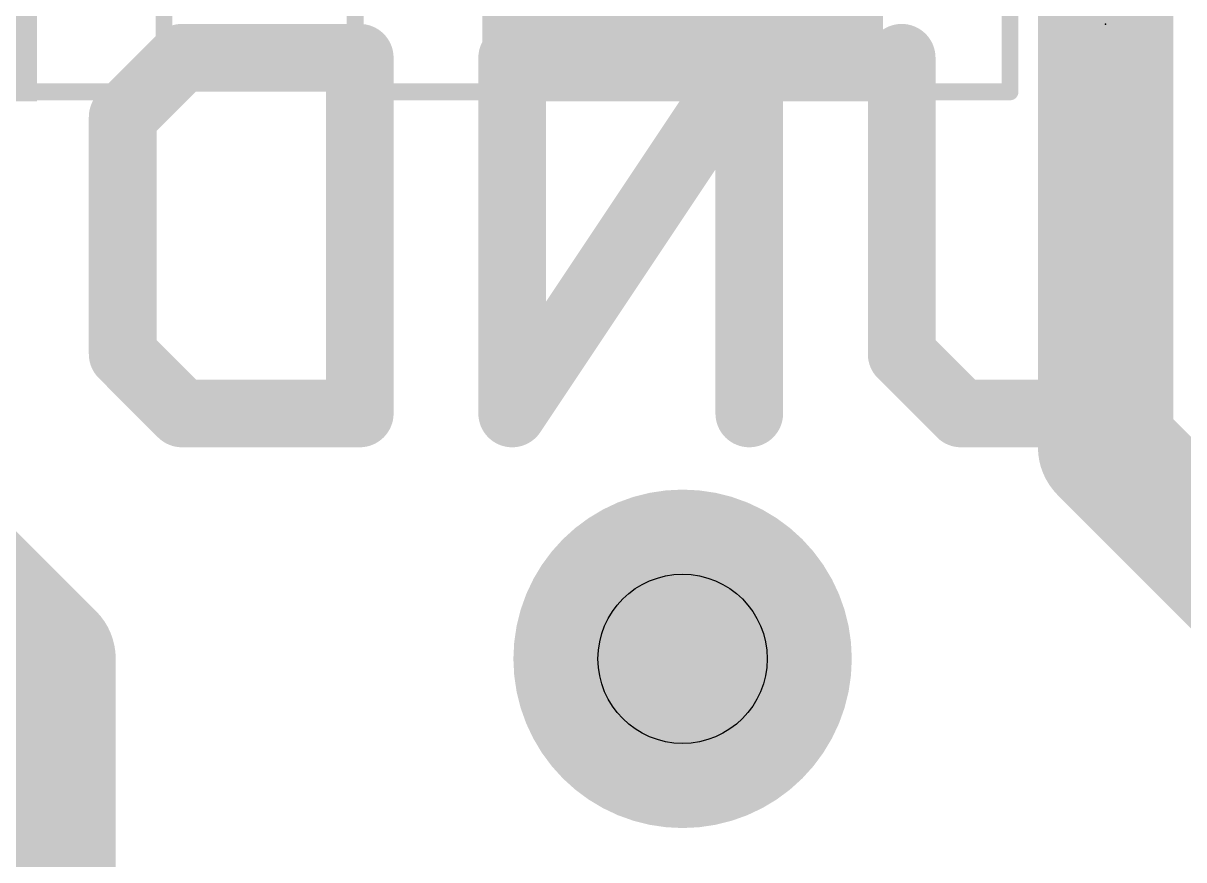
# Model space of a CAD drawing. Extents: x -19 to 88, y -11 to 23.
# Drawn here: x 17.07 to 20.555, y 15.272 to 17.783 of the extents above; entities that cross this region are included whole.
import ezdxf

# ---------------------------------------------------------------- set-up
doc = ezdxf.new("R2010")
doc.units = 0
for name, color, linetype in [('1', 12, 'CONTINUOUS'), ('18', 110, 'CONTINUOUS'), ('22', 53, 'CONTINUOUS'), ('24', 53, 'CONTINUOUS'), ('29', 253, 'CONTINUOUS'), ('31', 253, 'CONTINUOUS'), ('39', 12, 'CONTINUOUS'), ('44', 253, 'CONTINUOUS')]:
    doc.layers.add(name, color=color, linetype=linetype)

# ---------------------------------------------------------------- blocks, each defined once
blk = doc.blocks.new('RECT')
blk.add_solid([(-0.5, -0.5), (0.5, -0.5), (-0.5, 0.5), (0.5, 0.5)])
blk = doc.blocks.new('ROUNDV')
at = {"const_width": 0.5}
blk.add_lwpolyline([(0, -0.25, 1), (0, 0.25, 1), (0, -0.25)], format="xyb", dxfattribs=at)

msp = doc.modelspace()

# ---------------------------------------------------------------- linework, layer by layer
at = {"layer": '1', "const_width": 0.4064}
for points in [[(20.32, 16.51), (20.32, 19.558)], [(17.145, 15.875), (16.51, 16.51)], [(20.955, 15.875), (20.32, 16.51)], [(17.145, 14.23), (17.145, 15.875)]]:
    msp.add_lwpolyline(points, dxfattribs=at)
at = {"layer": '1', "const_width": 0.2032}
for points in [[(20.3918, 16.5818, 1), (20.2482, 16.4382)], [(20.2184, 16.51, 1), (20.4216, 16.51)], [(17.2466, 15.875, 1), (17.0434, 15.875)], [(17.0732, 15.8032, 1), (17.2168, 15.9468)]]:
    msp.add_lwpolyline(points, format="xyb", dxfattribs=at)
at = {"layer": '22', "const_width": 0.2032}
for points in [[(17.369, 17.5014), (17.547, 17.6793)], [(17.547, 17.6793), (18.0808, 17.6793)], [(18.0808, 17.6793), (18.0808, 16.6116)], [(19.2502, 17.6793), (18.5384, 16.6116)], [(18.5384, 16.6116), (18.5384, 17.6793)], [(19.2502, 16.6116), (19.2502, 17.6793)], [(19.7078, 16.7896), (19.7078, 17.6793)], [(20.4196, 17.6793), (20.4196, 16.7896)], [(17.369, 16.7896), (17.369, 17.5014)], [(17.547, 16.6116), (17.369, 16.7896)], [(19.8858, 16.6116), (19.7078, 16.7896)], [(20.4196, 16.7896), (20.2417, 16.6116)], [(18.0808, 16.6116), (17.547, 16.6116)], [(20.2417, 16.6116), (19.8858, 16.6116)]]:
    msp.add_lwpolyline(points, dxfattribs=at)
at = {"layer": '22', "const_width": 0.1016}
for points in [[(17.547, 17.7301, 1), (17.547, 17.6285)], [(17.5829, 17.6434, 1), (17.511, 17.7152)], [(18.1316, 17.6793, 1), (18.03, 17.6793)], [(18.0808, 17.6285, 1), (18.0808, 17.7301)], [(18.5892, 17.6793, 1), (18.4876, 17.6793)], [(19.301, 17.6793, 1), (19.1994, 17.6793)], [(19.2925, 17.6511, 1), (19.2079, 17.7075)], [(19.7586, 17.6793, 1), (19.657, 17.6793)], [(20.4704, 17.6793, 1), (20.3688, 17.6793)], [(17.4198, 17.5014, 1), (17.3182, 17.5014)], [(17.3331, 17.5373, 1), (17.4049, 17.4654)], [(17.4049, 16.8255, 1), (17.3331, 16.7536)], [(19.7437, 16.8255, 1), (19.6719, 16.7536)], [(20.4555, 16.7536, 1), (20.3837, 16.8255)], [(17.3182, 16.7896, 1), (17.4198, 16.7896)], [(19.657, 16.7896, 1), (19.7586, 16.7896)], [(20.3688, 16.7896, 1), (20.4704, 16.7896)], [(17.547, 16.6624, 1), (17.547, 16.5608)], [(17.511, 16.5757, 1), (17.5829, 16.6475)], [(18.0808, 16.5608, 1), (18.0808, 16.6624)], [(18.4961, 16.6398, 1), (18.5807, 16.5834)], [(19.8858, 16.6624, 1), (19.8858, 16.5608)], [(19.8498, 16.5757, 1), (19.9217, 16.6475)], [(20.2057, 16.6475, 1), (20.2776, 16.5757)], [(20.2417, 16.5608, 1), (20.2417, 16.6624)], [(18.03, 16.6116, 1), (18.1316, 16.6116)], [(18.4876, 16.6116, 1), (18.5892, 16.6116)], [(19.1994, 16.6116, 1), (19.301, 16.6116)]]:
    msp.add_lwpolyline(points, format="xyb", dxfattribs=at)
at = {"layer": '24'}
msp.add_point((20.32, 17.78), dxfattribs=at)
at = {"layer": '39', "const_width": 0.0508}
for points in [[(17.493, 20.523), (17.493, 17.577)], [(18.067, 17.577), (18.067, 20.523)], [(20.033, 20.523), (20.033, 17.577)], [(17.493, 17.577), (15.527, 17.577)], [(20.033, 17.577), (18.067, 17.577)]]:
    msp.add_lwpolyline(points, dxfattribs=at)
at = {"layer": '39', "const_width": 0.0254}
for points in [[(17.493, 17.5643, 1), (17.493, 17.5897)], [(18.067, 17.5897, 1), (18.067, 17.5643)], [(20.033, 17.5643, 1), (20.033, 17.5897)], [(17.4803, 17.577, 1), (17.5057, 17.577)], [(18.0543, 17.577, 1), (18.0797, 17.577)], [(20.0203, 17.577, 1), (20.0457, 17.577)]]:
    msp.add_lwpolyline(points, format="xyb", dxfattribs=at)
at = {"layer": '44'}
msp.add_circle((19.05, 15.875), 0.254, dxfattribs=at)

# ---------------------------------------------------------------- block references
at = {"layer": '1', "xscale": 1.1, "rotation": 90}
msp.add_blockref('RECT', (19.05, 18.2), dxfattribs=at)
at = {"layer": '18', "xscale": 1.016, "yscale": 1.016}
msp.add_blockref('ROUNDV', (19.05, 15.875), dxfattribs=at)
msp.add_blockref('ROUNDV', (19.05, 15.875), dxfattribs=at)
at = {"layer": '29', "xscale": 1.3032, "yscale": 1.2032, "rotation": 90}
for p in [(16.51, 18.2), (19.05, 18.2)]:
    msp.add_blockref('RECT', p, dxfattribs=at)
at = {"layer": '31', "xscale": 1.1, "rotation": 90}
msp.add_blockref('RECT', (19.05, 18.2), dxfattribs=at)

doc.saveas('drawing.dxf')
